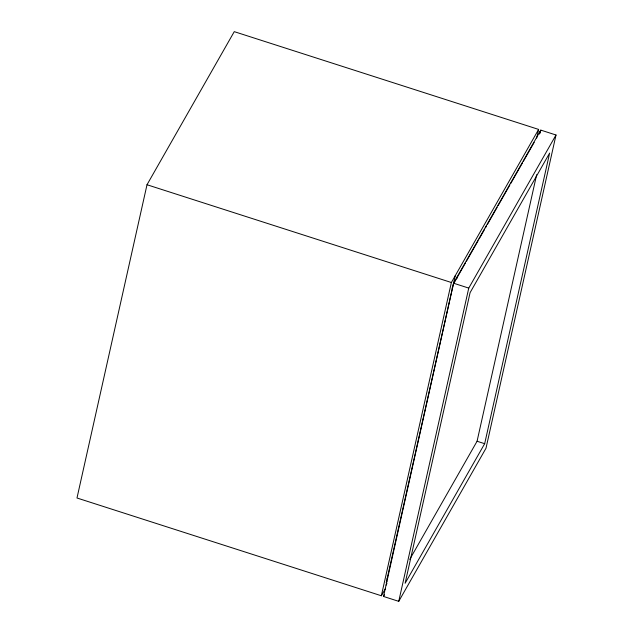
<?xml version="1.0" encoding="UTF-8"?>
<svg xmlns="http://www.w3.org/2000/svg" width="633" height="633" viewBox="0 0 633 633"><rect width="100%" height="100%" fill="white"/><g stroke="black" fill="none" stroke-linecap="round" stroke-linejoin="round"><path stroke-width="0.95" d="M536.681 138.089L538.62 129.417L234.257 31.65L147.006 184.741L76.989 497.997L381.351 595.764L385.196 589.006M381.351 595.764L451.369 282.508L538.62 129.417M556.011 135.003L468.76 288.094L453.545 283.204L540.796 130.113L556.011 135.003L485.994 448.259L398.743 601.35L383.527 596.46L455.222 275.751M456.971 278.338L457.398 276.447M398.743 601.35L468.76 288.094M539.522 134.069L540.155 131.237M540.147 133.001L540.796 130.113M409.717 559.422L477.068 441.248L536.649 174.692M484.672 443.693L549.634 153.075L470.082 292.66L405.12 583.27L484.672 443.693L477.068 441.248M453.323 284.241L386.249 582.589L386.89 581.458M453.806 283.386L465.492 262.885M466.474 261.176L478.16 240.667M479.134 238.958L484.49 229.557M485.464 227.856L486.437 226.147M487.41 224.438L497.15 207.347M498.124 205.638L509.81 185.129M510.784 183.42L522.47 162.918M523.444 161.209L534.157 142.409M452.049 288.197L452.69 287.073M387.087 578.815L387.728 577.684M386.059 585.137L386.969 583.531M383.527 596.46L384.484 594.775M147.006 184.741L451.369 282.508"/></g></svg>
